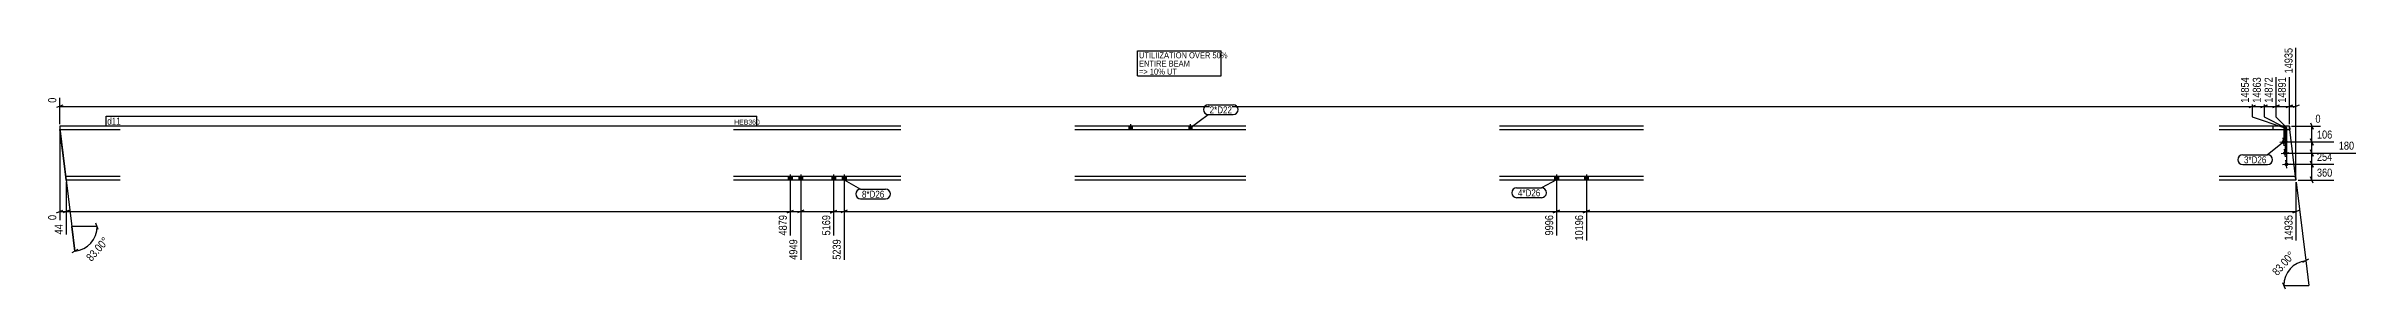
# Model space of a CAD drawing. Header units: millimetres. Extents: x 31 to 40586, y 31 to 1662.
# Drawn here: x 25161 to 40586, y 42 to 1662 of the extents above; entities that cross this region are included whole.
import ezdxf

# ---------------------------------------------------------------- set-up
doc = ezdxf.new("R2010")
doc.units = ezdxf.units.MM
doc.linetypes.add('DXK_LINE_DOT2', pattern=[3.9198, 1.9599, -1.9599])
for name, color, linetype in [('MÅLSÆTNING', 7, 'Continuous'), ('STÅL', 7, 'Continuous'), ('TEKST', 7, 'Continuous')]:
    doc.layers.add(name, color=color, linetype=linetype)
doc.styles.add('Arial Narrow', font='ARIALN.TTF', dxfattribs={"height": 0.2})

msp = doc.modelspace()

# ---------------------------------------------------------------- hatches: boundary and pattern name
at = {"layer": 'STÅL', "linetype": 'Continuous'}
for points in [[(32391, 1106), (32413, 1106), (32413, 1128), (32391, 1128)], [(32791, 1106), (32813, 1106), (32813, 1128), (32791, 1128)], [(40091, 1021, -1), (40117, 1024, -1)], [(40100, 947, -1), (40126, 950, -1)], [(30117, 768), (30143, 768), (30143, 791), (30117, 791)], [(30117, 768), (30143, 768), (30143, 791), (30117, 791)], [(30187, 768), (30213, 768), (30213, 791), (30187, 791)], [(30187, 768), (30213, 768), (30213, 791), (30187, 791)], [(30407, 768), (30433, 768), (30433, 791), (30407, 791)], [(30407, 768), (30433, 768), (30433, 791), (30407, 791)], [(30477, 768), (30503, 768), (30503, 791), (30477, 791)], [(30477, 768), (30503, 768), (30503, 791), (30477, 791)], [(35234, 768), (35260, 768), (35260, 791), (35234, 791)], [(35234, 768), (35260, 768), (35260, 791), (35234, 791)], [(35434, 768), (35460, 768), (35460, 791), (35434, 791)], [(35434, 768), (35460, 768), (35460, 791), (35434, 791)], [(40110, 872, -1), (40135, 875, -1)]]:
    msp.add_hatch(color=3, dxfattribs=at).paths.add_polyline_path(points)

# ---------------------------------------------------------------- linework, layer by layer
at = {"layer": 'MÅLSÆTNING', "color": 7, "linetype": 'Continuous'}
for p, q in [((40186, 782), (40186, 1650)), ((39894, 1454), (39894, 1190)), ((39973, 1454), (39973, 1190)), ((40142, 1142), (40142, 1454)), ((25272, 1268), (25230, 1252)), ((25251, 1142), (25251, 1318)), ((25251, 1260), (39894, 1260)), ((39873, 1252), (39915, 1268)), ((40031, 1252), (40073, 1268)), ((40052, 1260), (40142, 1260)), ((40121, 1252), (40163, 1268)), ((40163, 1268), (40121, 1252)), ((40142, 1260), (40186, 1260)), ((40207, 1268), (40165, 1252)), ((25251, 1114), (25251, 501)), ((25252, 1114), (25353, 293)), ((39894, 1190), (40104, 1120)), ((39894, 1190), (40104, 1120)), ((39973, 1190), (40113, 1120)), ((39973, 1190), (40113, 1120)), ((40052, 1190), (40122, 1120)), ((40052, 1190), (40122, 1120)), ((40104, 1120), (40104, 1037)), ((40104, 1120), (40104, 1037)), ((40113, 1120), (40113, 962)), ((40113, 1120), (40113, 962)), ((40122, 1120), (40122, 888)), ((40122, 1120), (40122, 888)), ((40156, 1128), (40350, 1128)), ((40284, 1149), (40301, 1107)), ((40292, 1023), (40292, 1128)), ((40127, 948), (40585, 948)), ((40301, 1002), (40284, 1044)), ((40284, 969), (40301, 927)), ((40292, 874), (40292, 948)), ((40136, 874), (40439, 874)), ((40136, 874), (40439, 874)), ((40301, 853), (40284, 895)), ((40284, 895), (40301, 853)), ((40301, 747), (40284, 789)), ((40292, 768), (40292, 874)), ((25295, 754), (25295, 405)), ((25295, 754), (25295, 405)), ((30130, 711), (30130, 398)), ((30200, 711), (30200, 236)), ((30200, 711), (30200, 236)), ((30420, 711), (30420, 398)), ((30490, 711), (30490, 236)), ((30490, 711), (30490, 236)), ((35247, 711), (35247, 398)), ((35247, 711), (35247, 398)), ((35447, 711), (35447, 364)), ((35447, 711), (35447, 364)), ((40186, 754), (40186, 364)), ((40200, 768), (40439, 768)), ((25230, 550), (25272, 567)), ((25251, 558), (25295, 558)), ((25316, 567), (25274, 550)), ((25316, 567), (25274, 550)), ((25295, 558), (30130, 558)), ((25509, 438), (25492, 480)), ((30109, 550), (30151, 567)), ((30109, 550), (30151, 567)), ((30130, 558), (30200, 558)), ((30221, 567), (30179, 550)), ((30221, 567), (30179, 550)), ((30200, 558), (30420, 558)), ((30399, 550), (30441, 567)), ((30490, 558), (35247, 558)), ((35268, 567), (35226, 550)), ((35226, 550), (35268, 567)), ((35247, 558), (35447, 558)), ((35468, 567), (35426, 550)), ((35426, 550), (35468, 567)), ((35447, 558), (40186, 558)), ((40165, 550), (40207, 567)), ((25501, 459), (25333, 459)), ((25353, 293), (25333, 459)), ((25373, 304), (25333, 282)), ((40232, 219), (40272, 241)), ((40252, 230), (40272, 63)), ((40096, 84), (40113, 42)), ((40104, 63), (40272, 63))]:
    msp.add_line(p, q, dxfattribs=at)
for centre, start, end in [((25333, 459), 277, 360), ((40272, 63), 96.9998, 180)]:
    msp.add_arc(centre, 168, start, end, dxfattribs=at)
at = {"layer": 'STÅL', "color": 2, "linetype": 'Continuous'}
for p, q in [((25655, 1128), (25251, 1128)), ((25251, 1128), (25253, 1106)), ((25290, 807), (25253, 1106)), ((25253, 1106), (25655, 1106)), ((30868, 1128), (29752, 1128)), ((29752, 1106), (30868, 1106)), ((33173, 1128), (32031, 1128)), ((32031, 1106), (33173, 1106)), ((35828, 1128), (34866, 1128)), ((34866, 1106), (35828, 1106)), ((40142, 1128), (39674, 1128)), ((39674, 1106), (40144, 1106)), ((40034, 1106), (40034, 1128)), ((40142, 1128), (40144, 1106)), ((40183, 791), (40144, 1106)), ((40144, 1106), (40144, 1106)), ((25295, 768), (25290, 807)), ((25655, 791), (25292, 791)), ((30868, 791), (29752, 791)), ((33173, 791), (32031, 791)), ((35828, 791), (34866, 791)), ((40183, 791), (39674, 791)), ((40186, 768), (40183, 791)), ((25655, 768), (25295, 768)), ((30868, 768), (29752, 768)), ((33173, 768), (32031, 768)), ((35828, 768), (34866, 768)), ((40186, 768), (39674, 768))]:
    msp.add_line(p, q, dxfattribs=at)
at = {"layer": 'STÅL', "color": 3, "linetype": 'Continuous'}
for p, q in [((32391, 1128), (32391, 1106)), ((32402, 1141), (32402, 1106)), ((32413, 1128), (32413, 1106)), ((32791, 1128), (32791, 1106)), ((32802, 1141), (32802, 1106)), ((32813, 1128), (32813, 1106)), ((40078, 1020), (40130, 1026)), ((40087, 945), (40139, 951)), ((40107, 997), (40101, 1049)), ((40116, 922), (40110, 974)), ((30117, 791), (30117, 768)), ((30117, 791), (30117, 768)), ((30130, 806), (30130, 701)), ((30130, 806), (30130, 701)), ((30143, 791), (30143, 768)), ((30143, 791), (30143, 768)), ((30187, 791), (30187, 768)), ((30187, 791), (30187, 768)), ((30200, 806), (30200, 701)), ((30200, 806), (30200, 701)), ((30213, 791), (30213, 768)), ((30213, 791), (30213, 768)), ((30407, 791), (30407, 768)), ((30407, 791), (30407, 768)), ((30420, 806), (30420, 701)), ((30420, 806), (30420, 701)), ((30433, 791), (30433, 768)), ((30433, 791), (30433, 768)), ((30477, 791), (30477, 768)), ((30477, 791), (30477, 768)), ((30490, 806), (30490, 701)), ((30490, 806), (30490, 701)), ((30503, 791), (30503, 768)), ((30503, 791), (30503, 768)), ((35234, 791), (35234, 768)), ((35234, 791), (35234, 768)), ((35247, 806), (35247, 701)), ((35247, 806), (35247, 701)), ((35260, 791), (35260, 768)), ((35260, 791), (35260, 768)), ((35434, 791), (35434, 768)), ((35434, 791), (35434, 768)), ((35447, 806), (35447, 701)), ((35447, 806), (35447, 701)), ((35460, 791), (35460, 768)), ((35460, 791), (35460, 768)), ((40097, 871), (40148, 877)), ((40126, 848), (40119, 900))]:
    msp.add_line(p, q, dxfattribs=at)
at = {"layer": 'STÅL', "color": 7, "linetype": 'DXK_LINE_DOT2'}
for p, q in [((40144, 1106), (40142, 1128)), ((40144, 1106), (40144, 1106)), ((40144, 1106), (40144, 1106)), ((40183, 791), (40186, 768))]:
    msp.add_line(p, q, dxfattribs=at)

# ---------------------------------------------------------------- wipeouts: each hides what was drawn before it
at = {"color": 0, "linetype": 'Continuous'}
msp.add_wipeout([(32691, 1472), (32691, 1514), (32459, 1514), (32459, 1472)], dxfattribs=at).dxf.layer = 'TEKST'
at = {"color": 0}
msp.add_wipeout([(39988, 880), (39988, 929), (39839, 929), (39839, 880)], dxfattribs=at).dxf.layer = 'TEKST'

# ---------------------------------------------------------------- next in the draw order: wipeouts: each hides what was drawn before it
at = {"color": 0, "linetype": 'Continuous'}
for points, layer in [([(40175, 1662), (40096, 1662), (40096, 1469), (40175, 1469)], 'MÅLSÆTNING'), ([(39883, 1466), (39805, 1466), (39805, 1273), (39883, 1273)], 'MÅLSÆTNING'), ([(25239, 1329), (25161, 1329), (25161, 1273), (25239, 1273)], 'MÅLSÆTNING'), ([(40362, 1139), (40362, 1218), (40305, 1218), (40305, 1139)], 'MÅLSÆTNING'), ([(40586, 959), (40586, 1038), (40461, 1038), (40461, 959)], 'MÅLSÆTNING'), ([(25284, 484), (25205, 484), (25205, 394), (25284, 394)], 'MÅLSÆTNING'), ([(30408, 546), (30330, 546), (30330, 387), (30408, 387)], 'MÅLSÆTNING'), ([(35236, 546), (35157, 546), (35157, 387), (35236, 387)], 'MÅLSÆTNING'), ([(35436, 546), (35357, 546), (35357, 353), (35436, 353)], 'MÅLSÆTNING'), ([(40175, 546), (40096, 546), (40096, 353), (40175, 353)], 'MÅLSÆTNING'), ([(30188, 383), (30110, 383), (30110, 225), (30188, 225)], 'MÅLSÆTNING'), ([(32771, 1526), (32771, 1568), (32459, 1568), (32459, 1526)], 'TEKST')]:
    msp.add_wipeout(points, dxfattribs=at).dxf.layer = layer
at = {"color": 0}
for points, layer in [([(25601, 360), (25542, 412), (25406, 258), (25464, 206)], 'MÅLSÆTNING'), ([(33080, 1213), (33080, 1262), (32931, 1262), (32931, 1213)], 'TEKST'), ([(25659, 1138), (25659, 1187), (25569, 1187), (25569, 1138)], 'TEKST'), ([(29899, 1138), (29899, 1173), (29756, 1173), (29756, 1138)], 'TEKST'), ([(39988, 880), (39988, 929), (39839, 929), (39839, 880)], 'TEKST'), ([(30758, 650), (30758, 699), (30609, 699), (30609, 650)], 'TEKST'), ([(35139, 659), (35139, 708), (34990, 708), (34990, 659)], 'TEKST')]:
    msp.add_wipeout(points, dxfattribs=at).dxf.layer = layer

# ---------------------------------------------------------------- next in the draw order: linework, layer by layer
at = {"layer": 'MÅLSÆTNING', "color": 7, "linetype": 'Continuous'}
for p, q in [((39894, 1454), (39894, 1190)), ((40052, 1454), (40052, 1190)), ((40142, 1142), (40142, 1454)), ((39873, 1252), (39915, 1268)), ((39894, 1260), (39973, 1260)), ((40118, 1023), (40439, 1023)), ((30130, 711), (30130, 398)), ((30420, 711), (30420, 398)), ((30399, 550), (30441, 567)), ((30420, 558), (30490, 558)), ((30511, 567), (30469, 550)), ((30511, 567), (30469, 550))]:
    msp.add_line(p, q, dxfattribs=at)
at = {"layer": 'TEKST', "color": 7, "linetype": 'Continuous'}
for p, q in [((32450, 1463), (33009, 1463)), ((39830, 937), (39996, 937)), ((40104, 1023), (39996, 937)), ((39830, 871), (39996, 871))]:
    msp.add_line(p, q, dxfattribs=at)
for centre, start, end in [((39830, 904), 90, 270), ((39996, 904), 270, 90)]:
    msp.add_arc(centre, 32.9, start, end, dxfattribs=at)

# ---------------------------------------------------------------- next in the draw order: texts
at = {"layer": 'MÅLSÆTNING', "color": 3, "linetype": 'Continuous', "style": 'Arial Narrow'}
for s, p in [('14935', (40163, 1480)), ('14854', (39872, 1284)), ('0', (25228, 1284)), ('5169', (30397, 398)), ('9996', (35225, 398)), ('10196', (35425, 364)), ('14935', (40163, 364)), ('4949', (30177, 236))]:
    msp.add_text(s, height=53.4, rotation=90.0002, dxfattribs=at).set_placement(p)
for s, p in [('0', (40316, 1151)), ('180', (40472, 971))]:
    msp.add_text(s, height=53.4, dxfattribs=at).set_placement(p)
at = {"layer": 'MÅLSÆTNING', "color": 3, "style": 'Arial Narrow'}
msp.add_text('83.00°', height=53.4, rotation=48.5009, dxfattribs=at).set_placement((25463, 221))
at = {"layer": 'TEKST', "color": 3, "style": 'Arial Narrow'}
msp.add_text('3*D26', height=46.8, dxfattribs=at).set_placement((39839, 880))

# ---------------------------------------------------------------- next in the draw order: wipeouts: each hides what was drawn before it
at = {"color": 0, "linetype": 'Continuous'}
for points, layer in [([(25239, 546), (25161, 546), (25161, 489), (25239, 489)], 'MÅLSÆTNING'), ([(33001, 1581), (33001, 1623), (32459, 1623), (32459, 1581)], 'TEKST')]:
    msp.add_wipeout(points, dxfattribs=at).dxf.layer = layer
at = {"color": 0}
for points in [[(33080, 1213), (33080, 1262), (32931, 1262), (32931, 1213)], [(25659, 1138), (25659, 1187), (25569, 1187), (25569, 1138)], [(29899, 1138), (29899, 1173), (29756, 1173), (29756, 1138)], [(30758, 650), (30758, 699), (30609, 699), (30609, 650)], [(35139, 659), (35139, 708), (34990, 708), (34990, 659)]]:
    msp.add_wipeout(points, dxfattribs=at).dxf.layer = 'TEKST'

# ---------------------------------------------------------------- next in the draw order: linework, layer by layer
at = {"layer": 'TEKST', "color": 7, "linetype": 'Continuous'}
for p, q in [((32450, 1631), (33009, 1631)), ((32450, 1463), (32450, 1631)), ((33009, 1463), (33009, 1631)), ((32922, 1271), (33088, 1271)), ((25561, 1195), (29907, 1195)), ((25561, 1130), (25561, 1195)), ((25561, 1130), (29907, 1130)), ((29907, 1130), (29907, 1195)), ((32802, 1117), (32922, 1205)), ((32922, 1205), (33088, 1205)), ((30490, 770), (30600, 707)), ((30600, 707), (30766, 707)), ((30600, 642), (30766, 642)), ((34981, 716), (35147, 716)), ((34981, 651), (35147, 651)), ((35247, 770), (35147, 716))]:
    msp.add_line(p, q, dxfattribs=at)
for centre, start, end in [((32922, 1238), 90, 270), ((33088, 1238), 270, 90), ((30600, 675), 90, 270), ((30766, 675), 270, 90), ((34981, 683), 90, 270), ((35147, 683), 270, 90)]:
    msp.add_arc(centre, 32.9, start, end, dxfattribs=at)

# ---------------------------------------------------------------- next in the draw order: texts
at = {"layer": 'MÅLSÆTNING', "color": 3, "linetype": 'Continuous', "style": 'Arial Narrow'}
for s, p in [('0', (25228, 501)), ('44', (25272, 405))]:
    msp.add_text(s, height=53.4, rotation=90.0002, dxfattribs=at).set_placement(p)
at = {"layer": 'TEKST', "color": 3, "linetype": 'Continuous', "style": 'Arial Narrow'}
for s, height, p in [('UTILIIZATION OVER 50%', 40.09, (32459, 1581)), ('ENTIRE BEAM', 40.09, (32459, 1526)), ('=> 10% UT', 40.1, (32459, 1472))]:
    msp.add_text(s, height=height, dxfattribs=at).set_placement(p)
at = {"layer": 'TEKST', "color": 3, "style": 'Arial Narrow'}
for s, height, p in [('2*D22', 46.8, (32931, 1213)), ('d11', 46.8, (25569, 1138)), ('HEB360', 33.4, (29756, 1138)), ('8*D26', 46.8, (30609, 650)), ('4*D26', 46.8, (34990, 659))]:
    msp.add_text(s, height=height, dxfattribs=at).set_placement(p)

# ---------------------------------------------------------------- next in the draw order: wipeouts: each hides what was drawn before it
at = {"color": 0, "linetype": 'Continuous'}
for points in [[(40130, 1466), (40052, 1466), (40052, 1273), (40130, 1273)], [(40440, 885), (40440, 963), (40315, 963), (40315, 885)], [(30118, 546), (30040, 546), (30040, 387), (30118, 387)], [(30478, 383), (30400, 383), (30400, 225), (30478, 225)]]:
    msp.add_wipeout(points, dxfattribs=at).dxf.layer = 'MÅLSÆTNING'

# ---------------------------------------------------------------- next in the draw order: linework, layer by layer
at = {"layer": 'MÅLSÆTNING', "color": 7, "linetype": 'Continuous'}
for p, q in [((40052, 1454), (40052, 1190)), ((39994, 1268), (39952, 1252)), ((40118, 1023), (40439, 1023)), ((40127, 948), (40585, 948)), ((40284, 1044), (40301, 1002)), ((40292, 948), (40292, 1023))]:
    msp.add_line(p, q, dxfattribs=at)

# ---------------------------------------------------------------- next in the draw order: texts
at = {"layer": 'MÅLSÆTNING', "color": 3, "linetype": 'Continuous', "style": 'Arial Narrow'}
for s, p in [('14891', (40119, 1284)), ('4879', (30107, 398)), ('5239', (30467, 236))]:
    msp.add_text(s, height=53.4, rotation=90.0002, dxfattribs=at).set_placement(p)

# ---------------------------------------------------------------- next in the draw order: wipeouts: each hides what was drawn before it
at = {"color": 0, "linetype": 'Continuous'}
msp.add_wipeout([(40440, 779), (40440, 858), (40315, 858), (40315, 779)], dxfattribs=at).dxf.layer = 'MÅLSÆTNING'

# ---------------------------------------------------------------- next in the draw order: linework, layer by layer
at = {"layer": 'MÅLSÆTNING', "color": 7, "linetype": 'Continuous'}
for p, q in [((40301, 927), (40284, 969)), ((40187, 754), (40252, 230))]:
    msp.add_line(p, q, dxfattribs=at)

# ---------------------------------------------------------------- next in the draw order: texts
at = {"layer": 'MÅLSÆTNING', "color": 3, "linetype": 'Continuous', "style": 'Arial Narrow'}
for s, p in [('254', (40326, 896)), ('360', (40326, 791))]:
    msp.add_text(s, height=53.4, dxfattribs=at).set_placement(p)

# ---------------------------------------------------------------- next in the draw order: wipeouts: each hides what was drawn before it
at = {"color": 0, "linetype": 'Continuous'}
msp.add_wipeout([(39962, 1466), (39884, 1466), (39884, 1273), (39962, 1273)], dxfattribs=at).dxf.layer = 'MÅLSÆTNING'

# ---------------------------------------------------------------- next in the draw order: linework, layer by layer
at = {"layer": 'MÅLSÆTNING', "color": 7, "linetype": 'Continuous'}
for p, q in [((39973, 1454), (39973, 1190)), ((39952, 1252), (39994, 1268)), ((39973, 1260), (40052, 1260)), ((40073, 1268), (40031, 1252))]:
    msp.add_line(p, q, dxfattribs=at)

# ---------------------------------------------------------------- next in the draw order: texts
at = {"layer": 'MÅLSÆTNING', "color": 3, "linetype": 'Continuous', "style": 'Arial Narrow'}
msp.add_text('14863', height=53.4, rotation=90.0002, dxfattribs=at).set_placement((39951, 1284))

# ---------------------------------------------------------------- next in the draw order: wipeouts: each hides what was drawn before it
at = {"color": 0, "linetype": 'Continuous'}
msp.add_wipeout([(40440, 1034), (40440, 1112), (40315, 1112), (40315, 1034)], dxfattribs=at).dxf.layer = 'MÅLSÆTNING'
at = {"color": 0}
msp.add_wipeout([(40200, 265), (40141, 317), (40004, 163), (40063, 111)], dxfattribs=at).dxf.layer = 'MÅLSÆTNING'

# ---------------------------------------------------------------- next in the draw order: texts
at = {"layer": 'MÅLSÆTNING', "color": 3, "linetype": 'Continuous', "style": 'Arial Narrow'}
msp.add_text('106', height=53.4, dxfattribs=at).set_placement((40326, 1045))
at = {"layer": 'MÅLSÆTNING', "color": 3, "style": 'Arial Narrow'}
msp.add_text('83.00°', height=53.4, rotation=48.5009, dxfattribs=at).set_placement((40062, 126))

# ---------------------------------------------------------------- next in the draw order: wipeouts: each hides what was drawn before it
at = {"color": 0, "linetype": 'Continuous'}
msp.add_wipeout([(40041, 1466), (39963, 1466), (39963, 1273), (40041, 1273)], dxfattribs=at).dxf.layer = 'MÅLSÆTNING'

# ---------------------------------------------------------------- next in the draw order: texts
at = {"layer": 'MÅLSÆTNING', "color": 3, "linetype": 'Continuous', "style": 'Arial Narrow'}
msp.add_text('14872', height=53.4, rotation=90.0002, dxfattribs=at).set_placement((40030, 1284))

doc.saveas('drawing.dxf')
